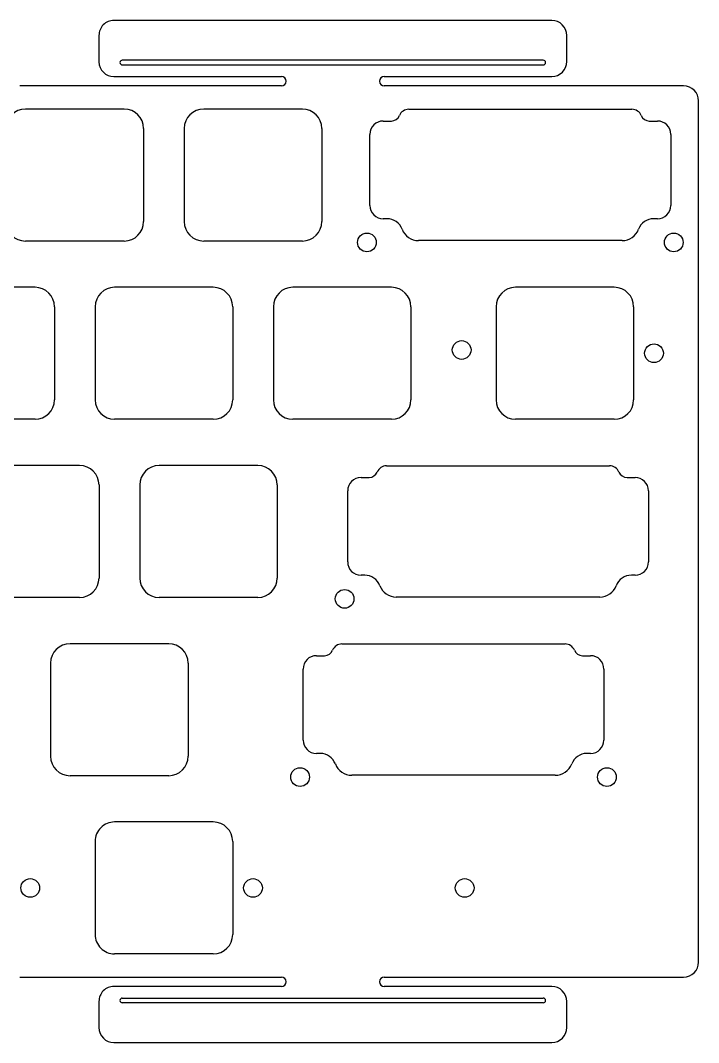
# Model space of a CAD drawing. Header units: millimetres. Extents: x -10 to 276, y -93 to 17.
# Drawn here: x 203.7 to 276.2, y -92.7 to 16.5 of the extents above; entities that cross this region are included whole.
import ezdxf

# ---------------------------------------------------------------- set-up
doc = ezdxf.new("R2010")
doc.units = ezdxf.units.MM
doc.layers.add('BLACK', color=7, linetype='CONTINUOUS')
doc.layers.add('Edge.Cuts', color=53, linetype='CONTINUOUS')

msp = doc.modelspace()

# ---------------------------------------------------------------- linework, layer by layer
at = {"layer": 'BLACK', "linetype": 'Continuous'}
for p, q in [((260.5299, 16.525), (213.729918, 16.525)), ((212.129918, 14.925), (212.129918, 12.117411)), ((262.129918, 12.125), (262.129918, 14.925)), ((259.6299, 12.275), (214.6299, 12.275)), ((214.6299, 11.775), (259.6299, 11.775)), ((213.7299, 10.525), (231.6299, 10.525)), ((242.6299, 10.525), (260.537275, 10.525)), ((231.6299, 9.525), (203.690975, 9.525)), ((274.625, 9.525), (242.6299, 9.525)), ((276.225, -84.125), (276.225, 7.925)), ((214.825, 7.05), (204.275, 7.05)), ((233.875, 7.05), (223.325, 7.05)), ((216.9, 4.975), (216.9, -4.975)), ((221.25, 4.975), (221.25, -4.975)), ((235.95, 4.975), (235.95, -4.975)), ((214.825, -7.05), (204.275, -7.05)), ((233.875, -7.05), (223.325, -7.05)), ((205.3, -12), (194.75, -12)), ((224.35, -12), (213.8, -12)), ((243.4, -12), (232.85, -12)), ((207.375, -14.075), (207.375, -24.025)), ((211.725, -14.075), (211.725, -24.025)), ((226.425, -14.075), (226.425, -24.025)), ((230.775, -14.075), (230.775, -24.025)), ((245.475, -14.075), (245.475, -24.025)), ((205.3, -26.1), (194.75, -26.1)), ((224.35, -26.1), (213.8, -26.1)), ((243.4, -26.1), (232.85, -26.1)), ((210.0625, -31.05), (199.5125, -31.05)), ((229.1125, -31.05), (218.5625, -31.05)), ((212.1375, -33.125), (212.1375, -43.075)), ((216.4875, -33.125), (216.4875, -43.075)), ((231.1875, -33.125), (231.1875, -43.075)), ((210.0625, -45.15), (199.5125, -45.15)), ((229.1125, -45.15), (218.5625, -45.15)), ((219.5875, -50.1), (209.0375, -50.1)), ((206.9625, -52.175), (206.9625, -62.125)), ((221.6625, -52.175), (221.6625, -62.125)), ((219.5875, -64.2), (209.0375, -64.2)), ((224.35, -69.15), (213.8, -69.15)), ((211.725, -71.225), (211.725, -81.175)), ((226.425, -71.225), (226.425, -81.175)), ((224.35, -83.25), (213.8, -83.25)), ((203.690975, -85.725), (231.6299, -85.725)), ((242.6299, -85.725), (274.625, -85.725)), ((231.6299, -86.725), (213.729918, -86.725)), ((260.5299, -86.725), (242.6299, -86.725)), ((212.129918, -88.325), (212.129918, -91.132375)), ((214.6299, -87.975), (259.6299, -87.975)), ((259.6299, -88.475), (214.6299, -88.475)), ((262.129918, -91.125), (262.129918, -88.325)), ((213.7299, -92.725), (260.537489, -92.725))]:
    msp.add_line(p, q, dxfattribs=at)
at = {"layer": 'BLACK'}
for centre in [(250.9012, -18.7), (204.7875, -76.2), (228.6, -76.2), (251.221875, -76.2)]:
    msp.add_circle(centre, 1, dxfattribs=at)
for centre, radius, start, end in [((213.7299, 14.925), 1.599982, 89.99935542, 180), ((260.5299, 14.925), 1.6, 0, 90), ((213.7299, 12.125), 1.6, 180.27176206, 270), ((214.6299, 12.025), 0.25, 90, 270), ((259.6299, 12.025), 0.25, 270, 90), ((260.5299, 12.125), 1.600018, 270.26409586, 0), ((231.6299, 10.025), 0.5, 270, 90), ((242.6299, 10.025), 0.5, 90, 270), ((274.625, 7.925), 1.6, 0, 90), ((204.275, 4.975), 2.075, 90, 180), ((214.825, 4.975), 2.075, 0, 90), ((223.325, 4.975), 2.075, 90, 180), ((233.875, 4.975), 2.075, 0, 90), ((204.275, -4.975), 2.075, 180, 270), ((214.825, -4.975), 2.075, 270, 0), ((223.325, -4.975), 2.075, 180, 270), ((233.875, -4.975), 2.075, 270, 0), ((205.3, -14.075), 2.075, 0, 90), ((213.8, -14.075), 2.075, 90, 180), ((224.35, -14.075), 2.075, 0, 90), ((232.85, -14.075), 2.075, 90, 180), ((243.4, -14.075), 2.075, 0, 90), ((205.3, -24.025), 2.075, 270, 0), ((213.8, -24.025), 2.075, 180, 270), ((224.35, -24.025), 2.075, 270, 0), ((232.85, -24.025), 2.075, 180, 270), ((243.4, -24.025), 2.075, 270, 0), ((210.0625, -33.125), 2.075, 0, 90), ((218.5625, -33.125), 2.075, 90, 180), ((229.1125, -33.125), 2.075, 0, 90), ((210.0625, -43.075), 2.075, 270, 0), ((218.5625, -43.075), 2.075, 180, 270), ((229.1125, -43.075), 2.075, 270, 0), ((209.0375, -52.175), 2.075, 90, 180), ((219.5875, -52.175), 2.075, 0, 90), ((209.0375, -62.125), 2.075, 180, 270), ((219.5875, -62.125), 2.075, 270, 0), ((213.79997, -71.225019), 2.07497, 89.99917163, 179.99947536), ((224.34997, -71.225019), 2.075019, 0.00052463, 89.99917163), ((213.79997, -81.175019), 2.074981, 179.99947536, 270.00082838), ((224.34997, -81.175019), 2.07503, 270.00082838, 0.00052463), ((274.625, -84.125), 1.6, 270, 0), ((231.6299, -86.225), 0.5, 270, 90), ((242.6299, -86.225), 0.5, 90, 270), ((213.7299, -88.325), 1.599982, 89.99935542, 180), ((260.5299, -88.325), 1.6, 0, 90), ((214.6299, -88.225), 0.25, 90, 270), ((259.6299, -88.225), 0.25, 270, 90), ((213.7299, -91.125), 1.6, 180.26409883, 270), ((260.5299, -91.125), 1.600018, 270.27175901, 0)]:
    msp.add_arc(centre, radius, start, end, dxfattribs=at)
at = {"layer": 'Edge.Cuts', "linetype": 'CONTINUOUS'}
for p, q in [((245.24718, 7.0276), (269.10242, 7.0276)), ((242.52436, 5.77544), (243.38997, 5.77544)), ((270.95963, 5.77544), (271.82524, 5.77544)), ((241.09936, -3.25044), (241.09936, 4.35044)), ((273.25024, 4.35044), (273.25024, -3.25044)), ((242.9284, -4.67544), (242.52436, -4.67544)), ((271.82524, -4.67544), (271.4212, -4.67544)), ((268.0503, -7.01191), (246.2993, -7.01191)), ((267.2125, -12), (256.662499, -12)), ((254.5875, -14.075), (254.5875, -24.025001)), ((269.2875, -14.075), (269.2875, -24.025)), ((267.2125, -26.1), (256.6625, -26.1)), ((242.86593, -31.0724), (266.72117, -31.0724)), ((240.14311, -32.32456), (241.00872, -32.32456)), ((268.57838, -32.32456), (269.44399, -32.32456)), ((238.71811, -41.35044), (238.71811, -33.74956)), ((270.86899, -33.74956), (270.86899, -41.35044)), ((240.54715, -42.77544), (240.14311, -42.77544)), ((269.44399, -42.77544), (269.03995, -42.77544)), ((265.66905, -45.11191), (243.91805, -45.11191)), ((238.10343, -50.1224), (261.95867, -50.1224)), ((235.38061, -51.37456), (236.24622, -51.37456)), ((263.81588, -51.37456), (264.68149, -51.37456)), ((233.95561, -60.40044), (233.95561, -52.79956)), ((266.10649, -52.79956), (266.10649, -60.40044)), ((235.78465, -61.82544), (235.38061, -61.82544)), ((264.68149, -61.82544), (264.27745, -61.82544)), ((260.90655, -64.16191), (239.15555, -64.16191))]:
    msp.add_line(p, q, dxfattribs=at)
at = {"layer": 'Edge.Cuts'}
for centre in [(240.775, -7.2), (273.575, -7.2), (271.4625, -19.05), (238.39375, -45.3), (233.63125, -64.35), (266.43125, -64.35)]:
    msp.add_circle(centre, 1, dxfattribs=at)
for centre, radius, start, end in [((245.2472, 5.9526), 1.075006, 90.00106597, 157.97610066), ((269.1024, 5.9526), 1.075, 22.02389934, 89.99893403), ((242.52436, 4.35044), 1.425, 90, 180), ((243.38997, 6.70385), 0.928411, -90, -22.02270195), ((270.9596, 6.7039), 0.92846, -157.97374324, -89.99814868), ((271.82524, 4.35044), 1.425, 0, 90), ((242.52436, -3.25044), 1.425, -180, -90), ((271.8252, -3.2504), 1.42504, -89.99839174, -0.00160826), ((242.92841, -6.40037), 1.72493, 20.54597615, 90.00033216), ((271.4212, -6.4004), 1.724938, 90, 159.45340178), ((246.29931, -5.13696), 1.87495, -159.45407657, -90.00030559), ((268.0503, -5.137), 1.874943, -90, -20.54506499), ((256.6625, -14.075), 2.075, 90.00002761, 180), ((267.2125, -14.075), 2.075, 0, 90), ((256.6625, -24.025), 2.075, -179.99997239, -90), ((267.2125, -24.025), 2.075, -90, 0), ((242.86595, -32.1474), 1.075006, 90.00106597, 157.97610066), ((266.72115, -32.1474), 1.075, 22.02389934, 89.99893403), ((240.14311, -33.74956), 1.425, 90, 180), ((241.00872, -31.39615), 0.928411, -90, -22.02270195), ((268.57835, -31.3961), 0.92846, -157.97374324, -89.99814868), ((269.44399, -33.74956), 1.425, 0, 90), ((240.14311, -41.35044), 1.425, -180, -90), ((269.44395, -41.3504), 1.42504, -89.99839174, -0.00160826), ((240.54716, -44.50037), 1.72493, 20.54597615, 90.00033216), ((269.03995, -44.5004), 1.724938, 90, 159.45340178), ((243.91806, -43.23696), 1.87495, -159.45407657, -90.00030559), ((265.66905, -43.237), 1.874943, -90, -20.54506499), ((238.10345, -51.1974), 1.075006, 90.00106597, 157.97610066), ((261.95865, -51.1974), 1.075, 22.02389934, 89.99893403), ((236.24622, -50.44615), 0.928411, -90, -22.02270195), ((263.81585, -50.4461), 0.92846, -157.97374324, -89.99814868), ((235.38061, -52.79956), 1.425, 90, 180), ((264.68149, -52.79956), 1.425, 0, 90), ((235.38061, -60.40044), 1.425, -180, -90), ((264.68145, -60.4004), 1.42504, -89.99839174, -0.00160826), ((235.78466, -63.55037), 1.72493, 20.54597615, 90.00033216), ((264.27745, -63.5504), 1.724938, 90, 159.45340178), ((239.15556, -62.28696), 1.87495, -159.45407657, -90.00030559), ((260.90655, -62.287), 1.874943, -90, -20.54506499)]:
    msp.add_arc(centre, radius, start, end, dxfattribs=at)

doc.saveas('drawing.dxf')
